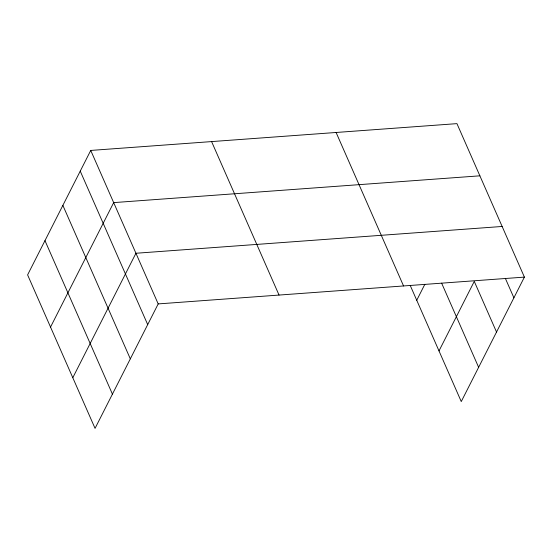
<?xml version="1.0" encoding="UTF-8"?>
<svg xmlns="http://www.w3.org/2000/svg" width="552" height="552" viewBox="0 0 552 552"><rect width="100%" height="100%" fill="white"/><g stroke="black" fill="none" stroke-linecap="round" stroke-linejoin="round"><path stroke-width="0.83" d="M90.742 150.434L27.6 274.889L95.054 428.366L158.196 303.91L90.742 150.434L456.946 123.634L524.4 277.111L461.258 401.566L410.239 285.474M50.536 327.074L113.677 202.612L479.881 175.819M72.795 377.72L135.937 253.258L502.141 226.465M416.739 300.274L424.847 284.294M438.999 350.92L474.272 281.403L496.531 332.049M158.196 303.91L524.4 277.111M505.335 278.325L513.898 297.811M441.648 283.176L478.632 367.328M336.099 132.48L403.553 285.957M211.588 141.588L279.043 295.065M80.24 171.127L147.695 324.604M62.866 205.372L130.32 358.848M44.974 240.644L112.422 394.121"/></g></svg>
